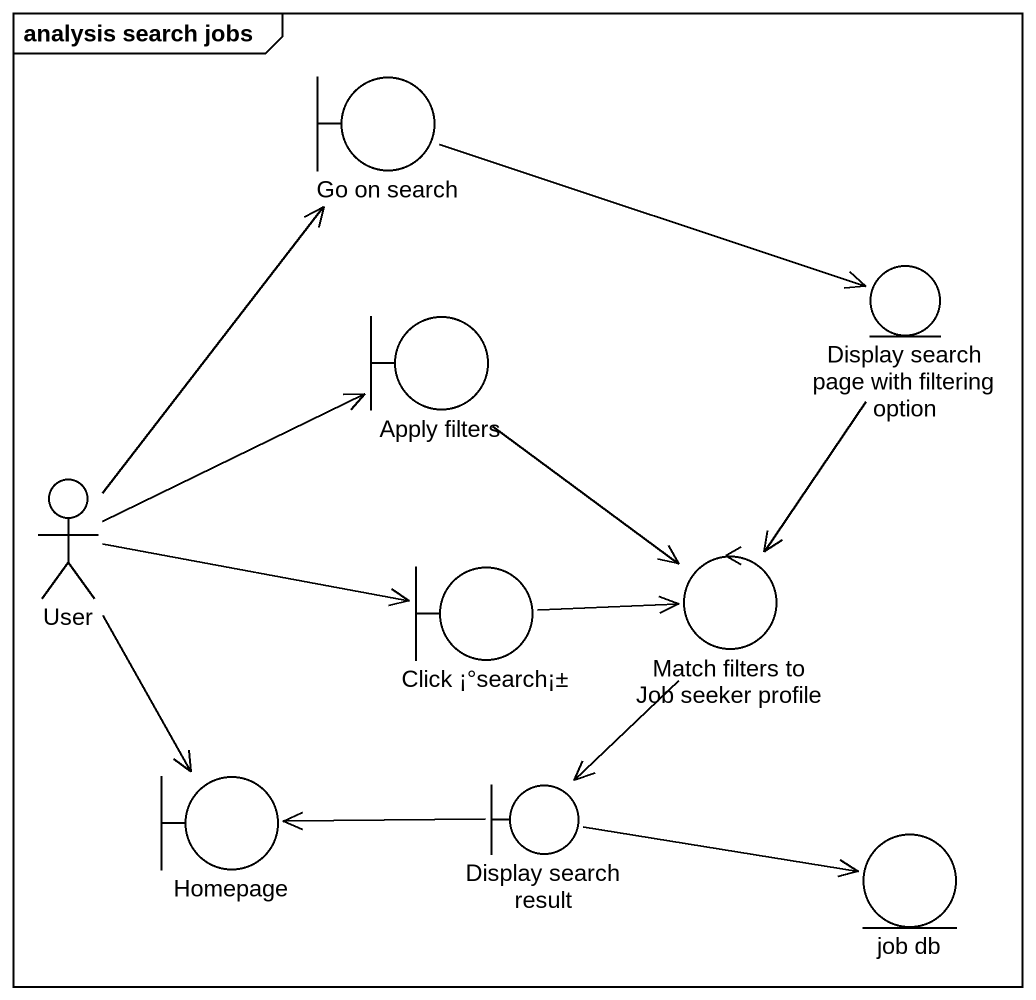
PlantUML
@startuml
mainframe analysis search jobs
boundary "Go on search" as Go_on_search
entity "Display search page with filtering option" as Display_search_page_with
boundary "Apply filters" as Apply_filters
actor User
boundary "Click ¡°search¡±" as Click_search
control "Match filters to Job seeker profile" as Match_filters_to_Job_seeker
boundary Homepage
boundary "Display search result" as Display_search_result
entity "job db" as job_db
Go_on_search -right-> Display_search_page_with
Display_search_page_with --> Match_filters_to_Job_seeker
Apply_filters --> Match_filters_to_Job_seeker
User -up-> Go_on_search
User -right-> Apply_filters
User -right-> Click_search
User --> Homepage
Click_search -right-> Match_filters_to_Job_seeker
Match_filters_to_Job_seeker --> Display_search_result
Display_search_result -left-> Homepage
Display_search_result -right-> job_db
@enduml
